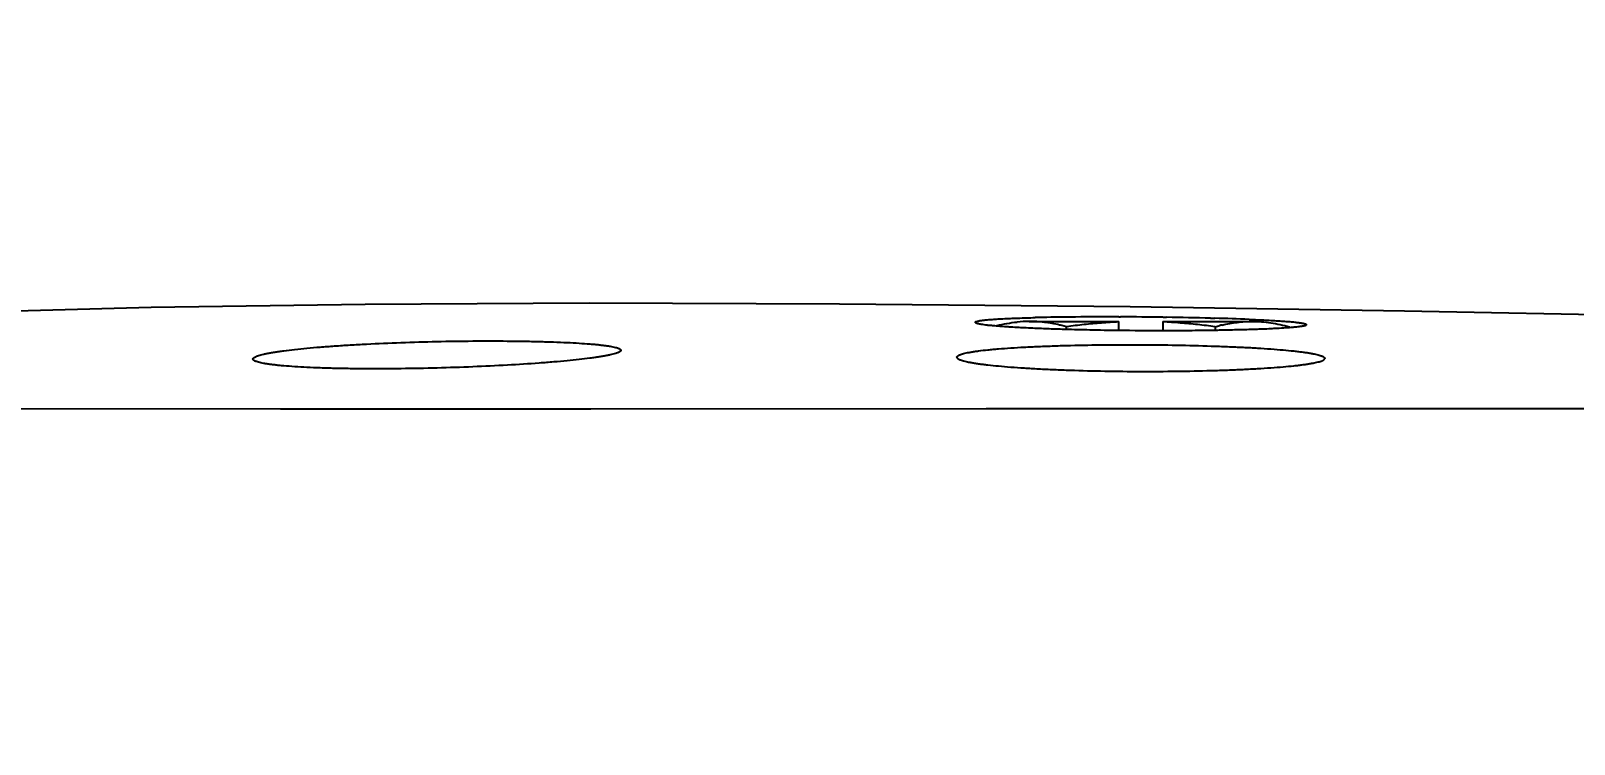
# Model space of a CAD drawing. Header units: millimetres. Extents: x 5828 to 6704, y 123 to 421.
# Drawn here: x 6556.694 to 6558.792, y 220.293 to 221.262 of the extents above; entities that cross this region are included whole.
import ezdxf

# ---------------------------------------------------------------- set-up
doc = ezdxf.new("R2010")
doc.units = ezdxf.units.MM
for name, color, linetype in [('外形图', 7, 'Continuous'), ('尺寸标注', 7, 'Continuous'), ('运动范围', 7, 'Continuous')]:
    doc.layers.add(name, color=color, linetype=linetype)
doc.styles.add('微软雅黑', font='msyh.ttc', dxfattribs={"height": 1.5})
doc.dimstyles.new('尺寸标注_1_20比例', dxfattribs={"dimtxt": 1.5, "dimasz": 1.25, "dimexe": 0.5, "dimexo": 0.4, "dimgap": 0.5, "dimtad": 1, "dimdec": 1, "dimlfac": 20, "dimdsep": 46, "dimtxsty": '微软雅黑', "dimcen": 0.09, "dimadec": 0, "dimazin": 0, "dimtp": 0.01, "dimtm": 0.01, "dimtfac": 1, "dimtdec": 1, "dimtofl": 0, "dimtmove": 0, "dimatfit": 3, "dimfxl": 1, "dimtolj": 1, "dimarcsym": 0})

# ---------------------------------------------------------------- blocks, each defined once
blk = doc.blocks.new('*D1145')
at = {"layer": 'Defpoints', "color": 0}
for p in [(6564.9775, 227.1499), (6618.6004, 224.7716), (6488.2514, 214.3423), (6559.4529, 214.3423), (6635.7237, 214.3423)]:
    blk.add_point(p, dxfattribs=at)
at = {"layer": '尺寸标注', "color": 0, "lineweight": -2}
blk.add_arc((6559.4529, 214.3423), 13.9483, 15.13637, 174.86363, dxfattribs=at)
at = {"layer": '尺寸标注', "color": 0}
for points in [[(6572.7139, 217.9391), (6573.1206, 218.0298), (6573.1893, 216.7644)], [(6545.3524, 215.6004), (6545.7687, 215.5817), (6545.5045, 214.3423)]]:
    blk.add_solid(points, dxfattribs=at)
at = {"layer": '尺寸标注', "color": 0, "insert": (6557.2583, 229.4032), "char_height": 1.5, "attachment_point": 5, "rotation": 8.2904, "style": '微软雅黑'}
blk.add_mtext('\\A1;{\\fAlibaba PuHuiTi 3.0 55 Regular|b0|i0|c134|p18;-\\A1;170%%d}', dxfattribs=at)

msp = doc.modelspace()

# ---------------------------------------------------------------- linework, layer by layer
at = {"layer": '外形图', "linetype": 'ByBlock'}
for p, q in [((6558.1728, 220.8734), (6558.1753, 220.8734)), ((6558.233, 220.8729), (6558.2379, 220.8729)), ((6558.2976, 220.8717), (6558.3034, 220.8716)), ((6558.0513, 220.8673), (6558.1729, 220.8673)), ((6558.1018, 220.86), (6558.0955, 220.8617)), ((6558.1018, 220.8569), (6558.1018, 220.86)), ((6558.1729, 220.8555), (6558.1729, 220.8673)), ((6558.2329, 220.8673), (6558.3544, 220.8673)), ((6558.2329, 220.8673), (6558.2329, 220.8551)), ((6558.3039, 220.86), (6558.3102, 220.8616)), ((6558.3039, 220.86), (6558.3039, 220.8557)), ((6557.0335, 220.7481), (6556.6404, 220.7483)), ((6557.0582, 220.7481), (6557.0335, 220.7481)), ((6557.0611, 220.7481), (6557.0582, 220.7481)), ((6557.0722, 220.7481), (6557.0611, 220.7481)), ((6557.112, 220.7481), (6557.0722, 220.7481)), ((6557.1219, 220.748), (6557.112, 220.7481)), ((6557.127, 220.748), (6557.1219, 220.748)), ((6557.1333, 220.748), (6557.127, 220.748)), ((6557.3547, 220.748), (6557.1333, 220.748)), ((6557.3612, 220.748), (6557.3547, 220.748)), ((6557.3764, 220.748), (6557.3612, 220.748)), ((6557.4077, 220.748), (6557.3764, 220.748)), ((6557.4169, 220.748), (6557.4077, 220.748)), ((6557.4278, 220.748), (6557.4169, 220.748)), ((6557.4307, 220.748), (6557.4278, 220.748)), ((6557.4553, 220.7481), (6557.4307, 220.748)), ((6557.9925, 220.7484), (6557.4553, 220.7481)), ((6558.0005, 220.7484), (6557.9925, 220.7484)), ((6558.0175, 220.7484), (6558.0005, 220.7484)), ((6558.0275, 220.7484), (6558.0175, 220.7484)), ((6558.0509, 220.7484), (6558.0275, 220.7484)), ((6558.0716, 220.7484), (6558.0509, 220.7484)), ((6558.1015, 220.7484), (6558.0716, 220.7484)), ((6558.2029, 220.7484), (6558.1015, 220.7484)), ((6558.3041, 220.7485), (6558.2029, 220.7484)), ((6558.334, 220.7485), (6558.3041, 220.7485)), ((6558.3547, 220.7485), (6558.334, 220.7485)), ((6558.3781, 220.7485), (6558.3547, 220.7485)), ((6558.3881, 220.7485), (6558.3781, 220.7485)), ((6558.4051, 220.7485), (6558.3881, 220.7485)), ((6558.413, 220.7485), (6558.4051, 220.7485)), ((6558.9498, 220.7485), (6558.413, 220.7485))]:
    msp.add_line(p, q, dxfattribs=at)
for points in [[(6558.5611, 220.8814), (6558.1882, 220.8869), (6557.7931, 220.8908), (6557.4531, 220.892), (6557.1485, 220.8905), (6556.8577, 220.8861), (6556.5731, 220.8784), (6556.2884, 220.8667)], [(6559.7369, 220.8455), (6559.4576, 220.8581), (6559.1855, 220.8674), (6558.8922, 220.8749), (6558.5611, 220.8814)]]:
    msp.add_lwpolyline(points, dxfattribs=at)
for centre, radius, start, end in [((6558.1351, 217.5545), 3.3188, 90.5711, 91.3128), ((6558.1475, 216.5286), 4.3448, 90.4413, 90.599), ((6558.1539, 215.6097), 5.2637, 89.7945, 90.4343), ((6558.1523, 214.6778), 6.1957, 89.25407, 89.78794), ((6558.1605, 215.2346), 5.6388, 88.6063, 89.2136), ((6558.2152, 217.3965), 3.4762, 87.7757, 88.546), ((6558.0454, 221.3326), 0.4728, 264.3194, 264.9897), ((6558.0954, 221.9826), 1.1248, 266.2044, 266.4889), ((6558.0515, 220.6991), 0.1682, 90.058, 95.7727), ((6558.1841, 223.8423), 2.9867, 267.8244, 268.2127), ((6558.1996, 224.3203), 3.4649, 268.2034, 268.3606), ((6558.0318, 220.5952), 0.2739, 76.5601, 77.2347), ((6558.2126, 224.7802), 3.925, 268.3631, 268.8449), ((6558.2267, 219.9305), 0.9379, 96.1754, 97.649), ((6558.2131, 220.0556), 0.812, 94.487, 96.1767), ((6558.227, 225.4711), 4.6161, 268.8388, 269.3213), ((6558.2053, 220.1555), 0.7118, 92.6118, 94.4868), ((6558.2332, 225.9384), 5.0834, 269.3144, 270.0008), ((6558.2004, 220.1545), 0.7129, 85.5172, 87.3896), ((6558.2334, 225.7356), 4.8806, 269.9979, 270.4583), ((6558.1928, 220.0582), 0.8094, 83.8208, 85.5155), ((6558.2379, 225.1218), 4.2668, 270.4636, 270.9037), ((6558.1788, 219.9288), 0.9396, 82.3497, 83.8208), ((6558.2452, 224.6247), 3.7696, 270.9119, 271.056), ((6558.3738, 220.5954), 0.2737, 102.7653, 103.4427), ((6558.2529, 224.2105), 3.3553, 271.0546, 271.4036), ((6558.3243, 222.0306), 1.1742, 272.6785, 272.9566)]:
    msp.add_arc(centre, radius, start, end, dxfattribs=at)
for points, knots in [([(6557.9779, 220.8661), (6557.9779, 220.8662), (6557.9779, 220.8663), (6557.978, 220.8665), (6557.9782, 220.8667), (6557.9785, 220.8668), (6557.9788, 220.867), (6557.9794, 220.8673), (6557.9804, 220.8675), (6557.9817, 220.8679), (6557.9834, 220.8682), (6557.9853, 220.8685), (6557.9876, 220.8688), (6557.9901, 220.8691), (6557.994, 220.8695), (6557.9997, 220.87), (6558.0072, 220.8705), (6558.0126, 220.8708), (6558.0155, 220.871)], [0, 0, 0, 0, 0.004574, 0.009939, 0.016603, 0.024834, 0.03477, 0.046487, 0.075417, 0.111813, 0.15574, 0.207216, 0.266237, 0.332771, 0.406726, 0.57646, 0.774532, 1, 1, 1, 1]), ([(6558.0155, 220.871), (6558.0222, 220.8713), (6558.0367, 220.8719), (6558.0512, 220.8723), (6558.0591, 220.8725)], [0, 0, 0, 0, 0.459637, 1, 1, 1, 1]), ([(6558.3501, 220.8701), (6558.3576, 220.8698), (6558.3715, 220.8692), (6558.3854, 220.8684), (6558.3918, 220.868)], [0, 0, 0, 0, 0.540563, 1, 1, 1, 1]), ([(6558.3918, 220.868), (6558.3945, 220.8678), (6558.3997, 220.8674), (6558.407, 220.8669), (6558.4124, 220.8663), (6558.4161, 220.8659), (6558.4186, 220.8656), (6558.4207, 220.8653), (6558.4226, 220.8649), (6558.4242, 220.8646), (6558.4255, 220.8642), (6558.4264, 220.864), (6558.4269, 220.8637), (6558.4273, 220.8635), (6558.4275, 220.8634), (6558.4277, 220.8632), (6558.4278, 220.8631), (6558.4279, 220.8629), (6558.4279, 220.8629)], [0, 0, 0, 0, 0.225491, 0.423508, 0.593159, 0.667079, 0.733594, 0.79262, 0.844125, 0.888104, 0.924571, 0.953583, 0.96534, 0.975311, 0.983564, 0.990225, 0.995542, 1, 1, 1, 1]), ([(6557.9779, 220.8661), (6557.9779, 220.8661), (6557.9779, 220.866), (6557.9779, 220.8659), (6557.978, 220.8658), (6557.9783, 220.8656), (6557.9786, 220.8654), (6557.9792, 220.8651), (6557.98, 220.8649), (6557.9809, 220.8646), (6557.9819, 220.8644), (6557.9837, 220.864), (6557.9862, 220.8636), (6557.9898, 220.8631), (6557.994, 220.8625), (6557.997, 220.8622), (6557.9986, 220.8621)], [0, 0, 0, 0, 0.005964, 0.01253, 0.02015, 0.029118, 0.051711, 0.0811, 0.117589, 0.161318, 0.212354, 0.270724, 0.409481, 0.577533, 0.77459, 1, 1, 1, 1]), ([(6558.0041, 220.8616), (6558.0054, 220.8614), (6558.011, 220.861), (6558.0166, 220.8606), (6558.0209, 220.8603)], [0, 0, 0, 0, 0.228819, 1, 1, 1, 1]), ([(6558.0072, 220.8617), (6558.0117, 220.8628), (6558.0208, 220.8647), (6558.03, 220.866), (6558.0346, 220.8664)], [0, 0, 0, 0, 0.502215, 1, 1, 1, 1]), ([(6558.0265, 220.8599), (6558.0334, 220.8595), (6558.0481, 220.8587), (6558.0629, 220.8581), (6558.0707, 220.8578)], [0, 0, 0, 0, 0.46741, 1, 1, 1, 1]), ([(6558.0924, 220.8624), (6558.089, 220.8632), (6558.0822, 220.8646), (6558.0719, 220.8661), (6558.0616, 220.8671), (6558.0547, 220.8673), (6558.0513, 220.8673)], [0, 0, 0, 0, 0.252097, 0.5025, 0.751606, 1, 1, 1, 1]), ([(6558.3134, 220.8624), (6558.3168, 220.8632), (6558.3236, 220.8646), (6558.3338, 220.8661), (6558.3441, 220.8671), (6558.351, 220.8673), (6558.3544, 220.8673)], [0, 0, 0, 0, 0.252098, 0.5025, 0.751605, 1, 1, 1, 1]), ([(6558.3351, 220.8562), (6558.343, 220.8563), (6558.3577, 220.8568), (6558.3723, 220.8573), (6558.3792, 220.8577)], [0, 0, 0, 0, 0.532547, 1, 1, 1, 1]), ([(6558.3544, 220.8673), (6558.3586, 220.8673), (6558.3671, 220.867), (6558.3841, 220.865), (6558.3966, 220.8623), (6558.4049, 220.86)], [0, 0, 0, 0, 0.247784, 0.49662, 1, 1, 1, 1]), ([(6558.3849, 220.8579), (6558.3889, 220.8581), (6558.3964, 220.8586), (6558.4039, 220.8591), (6558.4073, 220.8594)], [0, 0, 0, 0, 0.541871, 1, 1, 1, 1]), ([(6558.4073, 220.8594), (6558.409, 220.8595), (6558.4122, 220.8598), (6558.4154, 220.8601), (6558.4169, 220.8603)], [0, 0, 0, 0, 0.537072, 1, 1, 1, 1]), ([(6558.4169, 220.8603), (6558.4177, 220.8604), (6558.4193, 220.8606), (6558.4215, 220.8609), (6558.4234, 220.8612), (6558.4248, 220.8615), (6558.4257, 220.8617), (6558.4263, 220.8619), (6558.4267, 220.862), (6558.4271, 220.8622), (6558.4274, 220.8624), (6558.4277, 220.8625), (6558.4278, 220.8627), (6558.4279, 220.8628), (6558.4279, 220.8629)], [0, 0, 0, 0, 0.224001, 0.419198, 0.585512, 0.722937, 0.780856, 0.831626, 0.875325, 0.912084, 0.942149, 0.965989, 0.984588, 1, 1, 1, 1]), ([(6556.9961, 220.8161), (6556.9961, 220.8162), (6556.9962, 220.8166), (6556.9964, 220.817), (6556.9968, 220.8175), (6556.9974, 220.818), (6556.9981, 220.8184), (6556.9989, 220.8189), (6556.9999, 220.8194), (6557.0014, 220.8201), (6557.0038, 220.8209), (6557.0071, 220.8219), (6557.0109, 220.8228), (6557.0153, 220.8238), (6557.0203, 220.8247), (6557.0258, 220.8256), (6557.0318, 220.8265), (6557.0408, 220.8278), (6557.0534, 220.8293), (6557.0698, 220.831), (6557.0879, 220.8325), (6557.1075, 220.834), (6557.1285, 220.8354), (6557.1585, 220.837), (6557.1978, 220.8387), (6557.246, 220.8401), (6557.2942, 220.8408), (6557.3336, 220.8408), (6557.3636, 220.8404), (6557.3846, 220.84), (6557.4043, 220.8394), (6557.4224, 220.8387), (6557.4388, 220.8378), (6557.4514, 220.8369), (6557.4605, 220.8362), (6557.4665, 220.8356), (6557.472, 220.8349), (6557.477, 220.8343), (6557.4814, 220.8336), (6557.4852, 220.8329), (6557.4885, 220.8321), (6557.4909, 220.8315), (6557.4924, 220.8309), (6557.4934, 220.8305), (6557.4942, 220.8301), (6557.4949, 220.8297), (6557.4955, 220.8293), (6557.4958, 220.8288), (6557.4961, 220.8284), (6557.4961, 220.8281), (6557.4961, 220.8279)], [0, 0, 0, 0, 0.00092, 0.001943, 0.003133, 0.004534, 0.006171, 0.008058, 0.010206, 0.01262, 0.018261, 0.025001, 0.032842, 0.041773, 0.051776, 0.062832, 0.07492, 0.088017, 0.117132, 0.149894, 0.185998, 0.225123, 0.266888, 0.310893, 0.403958, 0.500737, 0.597516, 0.690557, 0.734553, 0.776286, 0.81537, 0.851427, 0.884111, 0.913132, 0.926179, 0.938208, 0.949195, 0.959122, 0.967969, 0.97572, 0.982363, 0.987899, 0.990256, 0.992344, 0.994169, 0.99574, 0.997073, 0.998192, 0.999144, 1, 1, 1, 1]), ([(6557.4961, 220.8279), (6557.4961, 220.8272), (6557.4953, 220.8264), (6557.4942, 220.8258), (6557.4934, 220.8253), (6557.4924, 220.8249), (6557.4913, 220.8244), (6557.49, 220.824), (6557.4881, 220.8234), (6557.4852, 220.8226), (6557.4814, 220.8217), (6557.477, 220.8208), (6557.472, 220.8199), (6557.4665, 220.819), (6557.4605, 220.8181), (6557.4514, 220.8169), (6557.4389, 220.8154), (6557.4225, 220.8137), (6557.4044, 220.8121), (6557.3774, 220.81), (6557.3408, 220.8076), (6557.2945, 220.8054), (6557.2463, 220.8038), (6557.1981, 220.8029), (6557.1588, 220.8028), (6557.1287, 220.803), (6557.1077, 220.8034), (6557.088, 220.804), (6557.0699, 220.8047), (6557.0534, 220.8056), (6557.0409, 220.8066), (6557.0318, 220.8074), (6557.0258, 220.808), (6557.0203, 220.8087), (6557.0153, 220.8094), (6557.0109, 220.8102), (6557.0071, 220.8109), (6557.0038, 220.8117), (6557.0014, 220.8124), (6556.9999, 220.813), (6556.9989, 220.8134), (6556.9981, 220.8138), (6556.9974, 220.8143), (6556.9968, 220.8147), (6556.9964, 220.8151), (6556.9962, 220.8156), (6556.9961, 220.8159), (6556.9961, 220.8161)], [0, 0, 0, 0, 0.004161, 0.005754, 0.007602, 0.009717, 0.012102, 0.014762, 0.017699, 0.024408, 0.03223, 0.041149, 0.051145, 0.062198, 0.074287, 0.087388, 0.116507, 0.149272, 0.185383, 0.224514, 0.31029, 0.403357, 0.500151, 0.59696, 0.690056, 0.734078, 0.775843, 0.81496, 0.851042, 0.883754, 0.912801, 0.925861, 0.937903, 0.948904, 0.958846, 0.96771, 0.975479, 0.98214, 0.987693, 0.99006, 0.99216, 0.993999, 0.995588, 0.996944, 0.998095, 0.99909, 1, 1, 1, 1]), ([(6557.9529, 220.8186), (6557.9529, 220.8187), (6557.9529, 220.8191), (6557.9532, 220.8195), (6557.9535, 220.82), (6557.9541, 220.8204), (6557.9548, 220.8209), (6557.9556, 220.8214), (6557.9566, 220.8218), (6557.9581, 220.8224), (6557.9605, 220.8232), (6557.9638, 220.8241), (6557.9676, 220.8249), (6557.972, 220.8257), (6557.977, 220.8265), (6557.9847, 220.8276), (6557.9931, 220.8285), (6558.0021, 220.8294), (6558.0125, 220.8303), (6558.0265, 220.8313), (6558.0447, 220.8324), (6558.0643, 220.8333), (6558.0853, 220.8341), (6558.1154, 220.835), (6558.1547, 220.8356), (6558.2029, 220.8357), (6558.2511, 220.8352), (6558.2904, 220.8342), (6558.3205, 220.8331), (6558.3414, 220.8322), (6558.3611, 220.8311), (6558.3792, 220.8299), (6558.3956, 220.8286), (6558.4081, 220.8274), (6558.4172, 220.8264), (6558.4232, 220.8256), (6558.4287, 220.8249), (6558.4337, 220.8241), (6558.4381, 220.8232), (6558.442, 220.8224), (6558.4452, 220.8215), (6558.4476, 220.8207), (6558.4491, 220.8201), (6558.4501, 220.8196), (6558.451, 220.8192), (6558.4516, 220.8187), (6558.4522, 220.8183), (6558.4526, 220.8178), (6558.4528, 220.8174), (6558.4529, 220.8171), (6558.4529, 220.8169)], [0, 0, 0, 0, 0.000906, 0.001911, 0.003083, 0.004464, 0.00608, 0.007947, 0.010073, 0.012466, 0.018063, 0.024758, 0.032553, 0.04144, 0.051401, 0.062418, 0.087536, 0.10159, 0.116596, 0.149314, 0.185386, 0.224485, 0.266228, 0.310218, 0.403248, 0.499995, 0.596742, 0.68977, 0.733759, 0.775501, 0.814602, 0.850679, 0.883403, 0.91247, 0.925539, 0.937594, 0.948613, 0.958576, 0.967465, 0.975264, 0.981965, 0.98757, 0.989967, 0.992097, 0.993966, 0.995582, 0.996961, 0.998126, 0.999117, 1, 1, 1, 1]), ([(6557.9529, 220.8186), (6557.9529, 220.8184), (6557.9529, 220.8181), (6557.9532, 220.8177), (6557.9535, 220.8172), (6557.9541, 220.8168), (6557.9548, 220.8163), (6557.9556, 220.8159), (6557.9566, 220.8154), (6557.9582, 220.8148), (6557.9605, 220.814), (6557.9638, 220.8131), (6557.9676, 220.8123), (6557.972, 220.8114), (6557.977, 220.8106), (6557.9825, 220.8098), (6557.9885, 220.8089), (6557.9976, 220.8079), (6558.0101, 220.8066), (6558.0265, 220.8052), (6558.0446, 220.8039), (6558.0643, 220.8028), (6558.0852, 220.8018), (6558.1153, 220.8007), (6558.1546, 220.7997), (6558.2028, 220.7992), (6558.251, 220.7995), (6558.2904, 220.8002), (6558.3204, 220.8012), (6558.3414, 220.8021), (6558.3611, 220.8031), (6558.3792, 220.8043), (6558.3956, 220.8055), (6558.4081, 220.8067), (6558.4172, 220.8077), (6558.4232, 220.8085), (6558.4287, 220.8093), (6558.4337, 220.8101), (6558.4381, 220.8109), (6558.4419, 220.8117), (6558.4452, 220.8125), (6558.4476, 220.8132), (6558.4491, 220.8138), (6558.4501, 220.8143), (6558.4509, 220.8147), (6558.4516, 220.8151), (6558.4522, 220.8156), (6558.4526, 220.816), (6558.4528, 220.8164), (6558.4529, 220.8168), (6558.4529, 220.8169)], [0, 0, 0, 0, 0.000903, 0.001902, 0.003066, 0.00444, 0.00605, 0.007911, 0.010034, 0.012425, 0.018021, 0.024719, 0.032523, 0.041424, 0.051403, 0.062437, 0.074503, 0.087577, 0.116649, 0.149386, 0.185467, 0.224566, 0.266321, 0.310319, 0.403362, 0.500135, 0.59691, 0.68996, 0.733962, 0.775721, 0.814823, 0.850903, 0.883636, 0.9127, 0.925768, 0.937826, 0.94885, 0.958817, 0.967704, 0.975492, 0.982169, 0.987742, 0.990118, 0.992226, 0.99407, 0.995661, 0.997013, 0.998153, 0.999125, 1, 1, 1, 1])]:
    msp.add_open_spline(points, degree=3, knots=knots, dxfattribs=at)
at = {"layer": '运动范围'}
msp.add_arc((6559.4529, 214.3423), 60.06, 10, 350, dxfattribs=at)

# ---------------------------------------------------------------- dimensions: what is measured, and where the dimension line sits
at = {"layer": '尺寸标注'}
dim = msp.add_angular_dim_2l(base=(6564.9775, 227.1499), line1=((6635.7237, 214.3423), (6488.2514, 214.3423)), line2=((6559.4529, 214.3423), (6618.6004, 224.7716)), text='\\A1;{\\fAlibaba PuHuiTi 3.0 55 Regular|b0|i0|c134|p18;-<>}', dimstyle='尺寸标注_1_20比例', dxfattribs=at)
dim.commit()
dim.dimension.update_dxf_attribs({"geometry": '*D1145', "text_midpoint": (6557.4417, 228.1449), "dimtype": 162})

doc.saveas('drawing.dxf')
